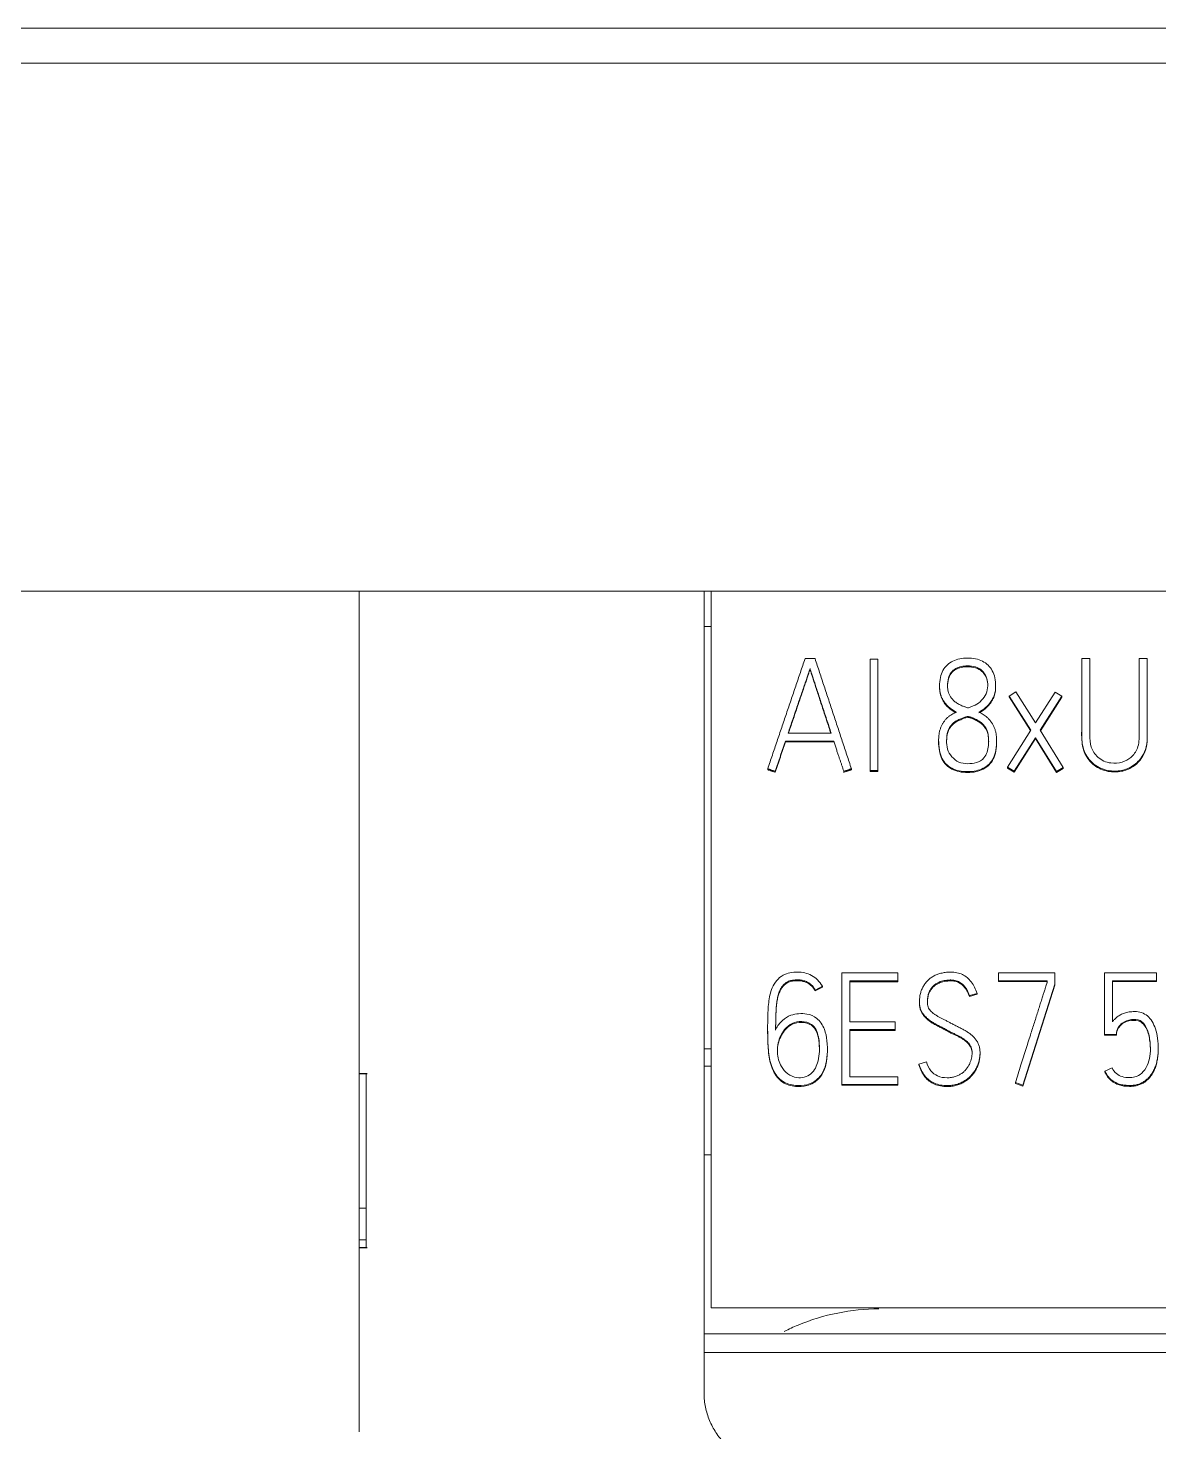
# Model space of a CAD drawing. Header units: millimetres. Extents: x 1359 to 3577, y 1336 to 3557.
# Drawn here: x 2850.07 to 2866.13, y 3041.61 to 3061.56 of the extents above; entities that cross this region are included whole.
import ezdxf

# ---------------------------------------------------------------- set-up
doc = ezdxf.new("R2010")
doc.units = ezdxf.units.MM
doc.layers.add('000-PI-Oprema', color=30, linetype='Continuous', lineweight=5)
doc.layers.add('002-PI-Kabelska kanalica', color=150, linetype='Continuous')

msp = doc.modelspace()

# ---------------------------------------------------------------- linework, layer by layer
at = {"layer": '000-PI-Oprema', "color": 0, "linetype": 'ByBlock', "lineweight": 0}
for p, q in [((2854.771, 3053.556), (2849.871, 3053.556)), ((2859.671, 3053.556), (2854.771, 3053.556)), ((2859.771, 3053.556), (2859.671, 3053.556)), ((2884.571, 3053.556), (2859.771, 3053.556)), ((2859.771, 3043.373), (2859.771, 3053.556)), ((2859.771, 3053.056), (2859.671, 3053.056)), ((2865.851, 3052.598), (2865.851, 3052.585)), ((2861.175, 3052.457), (2861.175, 3052.444)), ((2865.851, 3052.364), (2865.851, 3052.343)), ((2863.015, 3052.211), (2863.015, 3052.199)), ((2863.811, 3052.198), (2863.811, 3052.211)), ((2864.1, 3052.127), (2864.004, 3052.067)), ((2864.004, 3052.067), (2864.004, 3052.055)), ((2864.004, 3052.067), (2864.311, 3051.581)), ((2864.377, 3051.684), (2864.1, 3052.127)), ((2864.657, 3052.122), (2864.377, 3051.684)), ((2864.442, 3051.581), (2864.75, 3052.063)), ((2864.75, 3052.063), (2864.657, 3052.122)), ((2864.75, 3052.063), (2864.75, 3052.05)), ((2865.851, 3052.159), (2865.851, 3052.171)), ((2864.004, 3052.055), (2864.307, 3051.575)), ((2864.446, 3051.574), (2864.75, 3052.05)), ((2865.034, 3051.973), (2865.034, 3051.961)), ((2865.851, 3051.913), (2865.851, 3051.9)), ((2864.311, 3051.581), (2863.978, 3051.057)), ((2864.073, 3050.998), (2864.375, 3051.475)), ((2864.073, 3050.985), (2864.375, 3051.463)), ((2864.375, 3051.475), (2864.677, 3050.993)), ((2864.375, 3051.475), (2864.375, 3051.463)), ((2864.375, 3051.463), (2864.677, 3050.98)), ((2864.772, 3051.05), (2864.442, 3051.581)), ((2865.032, 3051.554), (2865.032, 3051.541)), ((2860.827, 3051.427), (2860.827, 3051.414)), ((2861.512, 3051.427), (2861.512, 3051.414)), ((2863.001, 3051.437), (2863.001, 3051.424)), ((2863.825, 3051.422), (2863.825, 3051.434)), ((2860.574, 3051.033), (2860.574, 3051.02)), ((2860.68, 3050.998), (2860.68, 3050.985)), ((2861.654, 3050.985), (2861.652, 3050.991)), ((2861.654, 3050.998), (2861.654, 3050.985)), ((2861.763, 3051.033), (2861.763, 3051.02)), ((2862.029, 3051.009), (2862.029, 3050.996)), ((2862.14, 3051.009), (2862.14, 3050.996)), ((2863.978, 3051.057), (2863.978, 3051.044)), ((2863.978, 3051.057), (2864.073, 3050.998)), ((2863.978, 3051.044), (2864.073, 3050.985)), ((2864.073, 3050.998), (2864.073, 3050.985)), ((2864.677, 3050.993), (2864.772, 3051.05)), ((2864.677, 3050.98), (2864.772, 3051.038)), ((2864.677, 3050.993), (2864.677, 3050.98)), ((2864.772, 3051.05), (2864.772, 3051.038)), ((2861.628, 3048.132), (2861.628, 3046.549)), ((2862.424, 3048.132), (2861.628, 3048.132)), ((2862.424, 3048.02), (2862.424, 3048.132)), ((2863.853, 3048.134), (2863.853, 3048.022)), ((2864.652, 3048.134), (2863.853, 3048.134)), ((2864.652, 3047.974), (2864.652, 3048.134)), ((2865.358, 3048.132), (2866.097, 3048.132)), ((2865.358, 3047.26), (2865.358, 3048.132)), ((2866.097, 3048.132), (2866.097, 3048.022)), ((2861.35, 3047.943), (2861.248, 3047.89)), ((2861.35, 3047.93), (2861.248, 3047.877)), ((2861.248, 3047.89), (2861.248, 3047.877)), ((2861.35, 3047.943), (2861.35, 3047.93)), ((2861.739, 3047.439), (2861.739, 3048.02)), ((2861.739, 3048.02), (2862.424, 3048.02)), ((2861.739, 3048.007), (2862.424, 3048.007)), ((2862.424, 3048.02), (2862.424, 3048.007)), ((2863.853, 3048.022), (2863.853, 3048.009)), ((2863.853, 3048.022), (2864.541, 3048.022)), ((2863.853, 3048.009), (2864.541, 3048.009)), ((2864.197, 3046.538), (2864.652, 3047.974)), ((2864.197, 3046.526), (2864.652, 3047.961)), ((2864.541, 3048.022), (2864.541, 3047.991)), ((2864.652, 3047.974), (2864.652, 3047.961)), ((2865.469, 3048.022), (2865.469, 3047.436)), ((2866.097, 3048.022), (2865.469, 3048.022)), ((2866.097, 3048.009), (2865.469, 3048.009)), ((2866.097, 3048.022), (2866.097, 3048.009)), ((2862.728, 3047.721), (2862.728, 3047.709)), ((2863.547, 3047.841), (2863.439, 3047.811)), ((2863.547, 3047.829), (2863.439, 3047.798)), ((2863.439, 3047.811), (2863.439, 3047.798)), ((2863.547, 3047.841), (2863.547, 3047.829)), ((2860.573, 3047.347), (2860.573, 3047.334)), ((2862.382, 3047.439), (2861.739, 3047.439)), ((2861.739, 3046.659), (2861.739, 3047.329)), ((2861.739, 3047.329), (2862.382, 3047.329)), ((2861.739, 3047.316), (2862.382, 3047.316)), ((2862.382, 3047.329), (2862.382, 3047.439)), ((2862.382, 3047.329), (2862.382, 3047.316)), ((2865.358, 3047.26), (2865.358, 3047.248)), ((2865.527, 3047.26), (2865.358, 3047.26)), ((2865.527, 3047.248), (2865.358, 3047.248)), ((2865.527, 3047.26), (2865.527, 3047.248)), ((2859.671, 3047.056), (2859.771, 3047.056)), ((2861.422, 3047.045), (2861.422, 3047.057)), ((2863.589, 3046.983), (2863.589, 3046.996)), ((2866.119, 3047.042), (2866.119, 3047.055)), ((2854.884, 3046.706), (2854.771, 3046.706)), ((2854.884, 3046.7), (2854.771, 3046.7)), ((2859.771, 3046.806), (2859.671, 3046.806)), ((2862.722, 3046.838), (2862.83, 3046.869)), ((2862.722, 3046.838), (2862.722, 3046.825)), ((2865.363, 3046.739), (2865.465, 3046.785)), ((2865.363, 3046.739), (2865.363, 3046.726)), ((2861.628, 3046.549), (2861.628, 3046.537)), ((2861.628, 3046.549), (2862.424, 3046.549)), ((2861.628, 3046.537), (2862.424, 3046.537)), ((2862.424, 3046.659), (2861.739, 3046.659)), ((2862.424, 3046.549), (2862.424, 3046.659)), ((2862.424, 3046.549), (2862.424, 3046.537)), ((2864.091, 3046.574), (2864.091, 3046.561)), ((2864.091, 3046.574), (2864.197, 3046.538)), ((2864.091, 3046.561), (2864.197, 3046.526)), ((2864.197, 3046.538), (2864.197, 3046.526)), ((2859.771, 3045.551), (2859.671, 3045.551)), ((2854.871, 3044.791), (2854.771, 3044.791)), ((2854.871, 3044.791), (2854.871, 3044.341)), ((2854.871, 3044.341), (2854.771, 3044.341)), ((2854.771, 3044.231), (2854.884, 3044.231)), ((2854.771, 3044.228), (2854.884, 3044.228)), ((2884.571, 3043.373), (2859.771, 3043.373)), ((2884.671, 3043.005), (2859.671, 3043.005)), ((2859.671, 3042.742), (2859.671, 3042.156)), ((2884.671, 3042.742), (2859.671, 3042.742))]:
    msp.add_line(p, q, dxfattribs=at)
for points, knots in [([(2854.771, 3053.556), (2854.771, 3052.471), (2854.771, 3048.866), (2854.771, 3044.884), (2854.771, 3041.987), (2854.771, 3041.612)], [0, 0, 0, 0, 0.272684, 0.906013, 1, 1, 1, 1]), ([(2854.771, 3053.556), (2854.771, 3052.471), (2854.771, 3048.866), (2854.771, 3044.884), (2854.771, 3041.987), (2854.771, 3041.612)], [0, 0, 0, 0, 0.272684, 0.906013, 1, 1, 1, 1]), ([(2859.671, 3053.556), (2859.671, 3052.471), (2859.671, 3048.868), (2859.671, 3045.263), (2859.671, 3042.742)], [0, 0, 0, 0, 0.301146, 1, 1, 1, 1]), ([(2863.252, 3051.841), (2863.243, 3051.846), (2863.224, 3051.856), (2863.195, 3051.874), (2863.167, 3051.893), (2863.14, 3051.915), (2863.114, 3051.94), (2863.09, 3051.968), (2863.069, 3051.999), (2863.05, 3052.034), (2863.035, 3052.072), (2863.023, 3052.114), (2863.016, 3052.16), (2863.013, 3052.233), (2863.021, 3052.326), (2863.056, 3052.431), (2863.12, 3052.511), (2863.203, 3052.567), (2863.303, 3052.601), (2863.413, 3052.61), (2863.523, 3052.6), (2863.624, 3052.567), (2863.708, 3052.509), (2863.77, 3052.427), (2863.805, 3052.321), (2863.814, 3052.219), (2863.807, 3052.128), (2863.785, 3052.058), (2863.75, 3051.992), (2863.702, 3051.932), (2863.643, 3051.88), (2863.598, 3051.851), (2863.574, 3051.838)], [0, 0, 0, 0, 0.014556, 0.029567, 0.045073, 0.06094, 0.077119, 0.093748, 0.110887, 0.128668, 0.147296, 0.166948, 0.187898, 0.210413, 0.266348, 0.314631, 0.359149, 0.40325, 0.449199, 0.499993, 0.551851, 0.598383, 0.642757, 0.687636, 0.736493, 0.793087, 0.826472, 0.85944, 0.893283, 0.927929, 0.963171, 1, 1, 1, 1]), ([(2863.413, 3051.9), (2863.417, 3051.899), (2863.437, 3051.9), (2863.471, 3051.92), (2863.539, 3051.939), (2863.615, 3052.004), (2863.685, 3052.093), (2863.704, 3052.213), (2863.69, 3052.345), (2863.601, 3052.463), (2863.486, 3052.491), (2863.4, 3052.496), (2863.324, 3052.489), (2863.241, 3052.461), (2863.173, 3052.405), (2863.134, 3052.315), (2863.126, 3052.229), (2863.131, 3052.144), (2863.155, 3052.07), (2863.202, 3052.009), (2863.255, 3051.968), (2863.297, 3051.945), (2863.336, 3051.927), (2863.363, 3051.916), (2863.39, 3051.908), (2863.403, 3051.901), (2863.413, 3051.9)], [0, 0, 0, 0, 0.007812, 0.03125, 0.0625, 0.125, 0.1875, 0.25, 0.3125, 0.40625, 0.46875, 0.5, 0.546875, 0.59375, 0.640625, 0.6875, 0.75, 0.78125, 0.828125, 0.875, 0.90625, 0.9375, 0.953125, 0.976562, 0.984375, 1, 1, 1, 1]), ([(2863.699, 3052.21), (2863.699, 3052.245), (2863.688, 3052.336), (2863.601, 3052.451), (2863.486, 3052.479), (2863.4, 3052.483), (2863.324, 3052.477), (2863.241, 3052.449), (2863.173, 3052.392), (2863.135, 3052.303), (2863.128, 3052.238), (2863.128, 3052.201)], [0, 0, 0, 0, 0.114744, 0.30519, 0.432154, 0.495636, 0.590859, 0.686082, 0.781305, 0.876528, 1, 1, 1, 1]), ([(2865.034, 3052.598), (2865.034, 3052.528), (2865.034, 3052.371), (2865.034, 3052.131), (2865.034, 3051.893), (2865.036, 3051.677), (2865.028, 3051.47), (2865.058, 3051.257), (2865.202, 3051.082), (2865.396, 3050.996), (2865.593, 3050.997), (2865.769, 3051.066), (2865.892, 3051.192), (2865.962, 3051.354), (2865.965, 3051.543), (2865.964, 3051.774), (2865.964, 3052.045), (2865.964, 3052.31), (2865.964, 3052.496), (2865.964, 3052.583), (2865.964, 3052.598)], [0, 0, 0, 0, 0.056588, 0.12618, 0.193845, 0.248988, 0.301001, 0.361119, 0.417663, 0.475034, 0.525525, 0.571601, 0.623134, 0.662261, 0.7114, 0.774249, 0.84962, 0.929927, 0.98784, 1, 1, 1, 1]), ([(2865.851, 3052.598), (2865.851, 3052.555), (2865.851, 3052.456), (2865.851, 3052.288), (2865.851, 3052.067), (2865.85, 3051.81), (2865.852, 3051.556), (2865.847, 3051.335), (2865.743, 3051.189), (2865.604, 3051.117), (2865.432, 3051.102), (2865.258, 3051.177), (2865.152, 3051.339), (2865.146, 3051.511), (2865.148, 3051.687), (2865.147, 3051.894), (2865.147, 3052.148), (2865.147, 3052.391), (2865.147, 3052.543), (2865.147, 3052.598)], [0, 0, 0, 0, 0.037912, 0.088194, 0.15005, 0.235584, 0.316728, 0.37904, 0.427403, 0.467304, 0.515197, 0.575318, 0.625401, 0.679015, 0.724908, 0.783705, 0.863784, 0.951314, 1, 1, 1, 1]), ([(2861.175, 3052.457), (2861.172, 3052.449), (2861.165, 3052.427), (2861.152, 3052.387), (2861.134, 3052.333), (2861.112, 3052.268), (2861.087, 3052.194), (2861.059, 3052.113), (2861.029, 3052.025), (2860.997, 3051.932), (2860.964, 3051.835), (2860.931, 3051.736), (2860.897, 3051.637), (2860.875, 3051.572), (2860.864, 3051.539)], [0, 0, 0, 0, 0.027278, 0.070772, 0.130481, 0.202611, 0.283368, 0.372754, 0.469089, 0.570695, 0.677572, 0.786406, 0.893882, 1, 1, 1, 1]), ([(2861.175, 3052.444), (2861.172, 3052.436), (2861.165, 3052.414), (2861.152, 3052.374), (2861.134, 3052.32), (2861.112, 3052.255), (2861.087, 3052.181), (2861.059, 3052.1), (2861.029, 3052.012), (2860.997, 3051.919), (2860.964, 3051.822), (2860.931, 3051.723), (2860.899, 3051.628), (2860.878, 3051.567), (2860.869, 3051.539)], [0, 0, 0, 0, 0.027661, 0.071766, 0.132313, 0.205456, 0.287346, 0.377986, 0.475674, 0.578706, 0.687084, 0.797446, 0.90643, 1, 1, 1, 1]), ([(2861.475, 3051.539), (2861.464, 3051.572), (2861.443, 3051.637), (2861.411, 3051.736), (2861.378, 3051.835), (2861.346, 3051.932), (2861.315, 3052.025), (2861.287, 3052.113), (2861.26, 3052.194), (2861.236, 3052.268), (2861.215, 3052.333), (2861.198, 3052.387), (2861.185, 3052.427), (2861.178, 3052.449), (2861.175, 3052.457)], [0, 0, 0, 0, 0.106064, 0.213567, 0.322511, 0.429491, 0.5311, 0.627338, 0.716604, 0.797292, 0.869405, 0.929132, 0.972664, 1, 1, 1, 1]), ([(2861.47, 3051.539), (2861.461, 3051.567), (2861.442, 3051.628), (2861.411, 3051.723), (2861.378, 3051.822), (2861.346, 3051.919), (2861.315, 3052.012), (2861.287, 3052.1), (2861.26, 3052.181), (2861.236, 3052.255), (2861.215, 3052.32), (2861.198, 3052.374), (2861.185, 3052.414), (2861.178, 3052.436), (2861.175, 3052.444)], [0, 0, 0, 0, 0.093515, 0.202527, 0.313001, 0.421482, 0.524517, 0.622107, 0.712625, 0.794447, 0.867572, 0.928138, 0.97228, 1, 1, 1, 1]), ([(2863.252, 3051.828), (2863.243, 3051.833), (2863.224, 3051.843), (2863.195, 3051.861), (2863.167, 3051.881), (2863.14, 3051.902), (2863.114, 3051.928), (2863.09, 3051.955), (2863.069, 3051.987), (2863.05, 3052.021), (2863.035, 3052.059), (2863.023, 3052.101), (2863.016, 3052.147), (2863.015, 3052.181), (2863.015, 3052.199), (2863.015, 3052.201)], [0, 0, 0, 0, 0.068397, 0.138937, 0.211797, 0.286356, 0.362379, 0.440519, 0.521055, 0.604608, 0.692141, 0.784485, 0.882929, 0.988726, 1, 1, 1, 1]), ([(2863.811, 3052.201), (2863.811, 3052.197), (2863.811, 3052.168), (2863.807, 3052.116), (2863.785, 3052.045), (2863.75, 3051.979), (2863.702, 3051.919), (2863.643, 3051.867), (2863.598, 3051.838), (2863.574, 3051.826)], [0, 0, 0, 0, 0.025577, 0.182798, 0.338056, 0.497434, 0.660595, 0.826558, 1, 1, 1, 1]), ([(2865.032, 3051.541), (2865.032, 3051.516), (2865.034, 3051.417), (2865.058, 3051.245), (2865.202, 3051.069), (2865.396, 3050.984), (2865.593, 3050.985), (2865.769, 3051.053), (2865.892, 3051.179), (2865.962, 3051.341), (2865.965, 3051.531), (2865.964, 3051.762), (2865.964, 3051.97), (2865.964, 3052.1), (2865.964, 3052.137)], [0, 0, 0, 0, 0.033223, 0.13371, 0.228223, 0.324119, 0.408514, 0.48553, 0.571667, 0.637068, 0.719204, 0.824256, 0.950238, 1, 1, 1, 1]), ([(2863.574, 3051.838), (2863.584, 3051.833), (2863.604, 3051.823), (2863.634, 3051.805), (2863.663, 3051.785), (2863.692, 3051.762), (2863.719, 3051.735), (2863.744, 3051.704), (2863.767, 3051.67), (2863.787, 3051.632), (2863.804, 3051.59), (2863.816, 3051.544), (2863.823, 3051.494), (2863.826, 3051.411), (2863.819, 3051.305), (2863.785, 3051.187), (2863.722, 3051.096), (2863.636, 3051.035), (2863.53, 3050.999), (2863.412, 3050.99), (2863.295, 3050.999), (2863.19, 3051.035), (2863.104, 3051.097), (2863.041, 3051.188), (2863.007, 3051.307), (2863, 3051.413), (2863.003, 3051.496), (2863.01, 3051.546), (2863.021, 3051.591), (2863.037, 3051.632), (2863.056, 3051.67), (2863.077, 3051.704), (2863.101, 3051.735), (2863.128, 3051.762), (2863.157, 3051.786), (2863.188, 3051.807), (2863.22, 3051.825), (2863.241, 3051.836), (2863.252, 3051.841)], [0, 0, 0, 0, 0.013971, 0.028402, 0.043336, 0.058719, 0.0746, 0.091138, 0.108303, 0.126121, 0.144793, 0.164595, 0.185892, 0.208937, 0.268471, 0.31829, 0.36183, 0.40395, 0.448807, 0.499659, 0.550001, 0.594568, 0.636606, 0.68023, 0.730342, 0.790387, 0.813379, 0.834502, 0.85399, 0.872294, 0.889768, 0.906584, 0.922873, 0.938755, 0.95442, 0.969879, 0.985049, 1, 1, 1, 1]), ([(2863.42, 3051.778), (2863.417, 3051.778), (2863.412, 3051.779), (2863.397, 3051.772), (2863.369, 3051.768), (2863.325, 3051.746), (2863.262, 3051.724), (2863.183, 3051.667), (2863.122, 3051.564), (2863.113, 3051.44), (2863.117, 3051.308), (2863.184, 3051.201), (2863.284, 3051.117), (2863.414, 3051.101), (2863.539, 3051.113), (2863.647, 3051.173), (2863.694, 3051.269), (2863.708, 3051.352), (2863.712, 3051.425), (2863.711, 3051.492), (2863.699, 3051.554), (2863.673, 3051.612), (2863.64, 3051.659), (2863.6, 3051.694), (2863.565, 3051.717), (2863.537, 3051.732), (2863.511, 3051.744), (2863.487, 3051.755), (2863.467, 3051.762), (2863.45, 3051.768), (2863.435, 3051.773), (2863.425, 3051.777), (2863.42, 3051.778)], [0, 0, 0, 0, 0.003906, 0.007812, 0.023438, 0.046875, 0.078125, 0.125, 0.1875, 0.25, 0.3125, 0.375, 0.4375, 0.5, 0.5625, 0.625, 0.671875, 0.71875, 0.75, 0.78125, 0.820312, 0.84375, 0.875, 0.90625, 0.921875, 0.9375, 0.953125, 0.964844, 0.976562, 0.984375, 0.992188, 1, 1, 1, 1]), ([(2863.42, 3051.765), (2863.417, 3051.766), (2863.412, 3051.766), (2863.397, 3051.76), (2863.369, 3051.756), (2863.325, 3051.733), (2863.262, 3051.712), (2863.183, 3051.654), (2863.122, 3051.552), (2863.116, 3051.463), (2863.115, 3051.414), (2863.115, 3051.408)], [0, 0, 0, 0, 0.015104, 0.030208, 0.090623, 0.181247, 0.302078, 0.483325, 0.724988, 0.966651, 1, 1, 1, 1]), ([(2863.712, 3051.422), (2863.712, 3051.44), (2863.71, 3051.483), (2863.699, 3051.542), (2863.673, 3051.599), (2863.64, 3051.647), (2863.6, 3051.681), (2863.565, 3051.704), (2863.537, 3051.719), (2863.511, 3051.732), (2863.487, 3051.742), (2863.467, 3051.749), (2863.45, 3051.756), (2863.435, 3051.76), (2863.425, 3051.764), (2863.42, 3051.765)], [0, 0, 0, 0, 0.106174, 0.265786, 0.361553, 0.489242, 0.616932, 0.680776, 0.744621, 0.808466, 0.856349, 0.904233, 0.936155, 0.968078, 1, 1, 1, 1]), ([(2861.654, 3050.998), (2861.65, 3051.011), (2861.642, 3051.038), (2861.628, 3051.08), (2861.613, 3051.122), (2861.598, 3051.165), (2861.583, 3051.21), (2861.566, 3051.259), (2861.549, 3051.311), (2861.531, 3051.368), (2861.519, 3051.407), (2861.512, 3051.427)], [0, 0, 0, 0, 0.091427, 0.189007, 0.292759, 0.387174, 0.491688, 0.606301, 0.72982, 0.861052, 1, 1, 1, 1]), ([(2863.825, 3051.42), (2863.825, 3051.375), (2863.818, 3051.29), (2863.785, 3051.175), (2863.722, 3051.084), (2863.636, 3051.022), (2863.53, 3050.987), (2863.412, 3050.977), (2863.295, 3050.987), (2863.19, 3051.022), (2863.104, 3051.084), (2863.041, 3051.175), (2863.008, 3051.292), (2863.001, 3051.377), (2863.001, 3051.423)], [0, 0, 0, 0, 0.098032, 0.184613, 0.260281, 0.333482, 0.411438, 0.499815, 0.587305, 0.664757, 0.737815, 0.813629, 0.90072, 1, 1, 1, 1]), ([(2860.687, 3047.333), (2860.712, 3047.381), (2860.773, 3047.458), (2860.892, 3047.535), (2861.015, 3047.557), (2861.143, 3047.556), (2861.291, 3047.493), (2861.387, 3047.343), (2861.422, 3047.161), (2861.424, 3046.981), (2861.398, 3046.797), (2861.311, 3046.626), (2861.144, 3046.535), (2860.959, 3046.525), (2860.77, 3046.578), (2860.634, 3046.755), (2860.583, 3046.984), (2860.573, 3047.231), (2860.573, 3047.476), (2860.583, 3047.708), (2860.622, 3047.932), (2860.771, 3048.121), (2860.996, 3048.159), (2861.213, 3048.113), (2861.309, 3048.012), (2861.35, 3047.943)], [0, 0, 0, 0, 0.03564, 0.067865, 0.092923, 0.119268, 0.154068, 0.197126, 0.234707, 0.279879, 0.320329, 0.360962, 0.405677, 0.442102, 0.485709, 0.532505, 0.586175, 0.644312, 0.701767, 0.753421, 0.803151, 0.856352, 0.904259, 0.950465, 1, 1, 1, 1]), ([(2862.83, 3046.869), (2862.839, 3046.824), (2862.879, 3046.742), (2862.987, 3046.656), (2863.097, 3046.641), (2863.181, 3046.646), (2863.237, 3046.658), (2863.286, 3046.679), (2863.329, 3046.705), (2863.366, 3046.735), (2863.397, 3046.769), (2863.422, 3046.805), (2863.443, 3046.843), (2863.458, 3046.883), (2863.468, 3046.923), (2863.475, 3046.96), (2863.477, 3046.999), (2863.474, 3047.038), (2863.465, 3047.077), (2863.447, 3047.11), (2863.424, 3047.139), (2863.398, 3047.166), (2863.366, 3047.191), (2863.331, 3047.214), (2863.293, 3047.235), (2863.252, 3047.255), (2863.208, 3047.276), (2863.164, 3047.298), (2863.118, 3047.322), (2863.072, 3047.348), (2863.025, 3047.373), (2862.978, 3047.396), (2862.933, 3047.42), (2862.891, 3047.447), (2862.853, 3047.475), (2862.818, 3047.506), (2862.788, 3047.54), (2862.762, 3047.577), (2862.742, 3047.619), (2862.731, 3047.667), (2862.727, 3047.721), (2862.731, 3047.78), (2862.741, 3047.839), (2862.759, 3047.894), (2862.783, 3047.945), (2862.814, 3047.99), (2862.85, 3048.031), (2862.891, 3048.066), (2862.939, 3048.094), (2862.992, 3048.117), (2863.05, 3048.133), (2863.112, 3048.143), (2863.183, 3048.147), (2863.261, 3048.14), (2863.34, 3048.113), (2863.409, 3048.068), (2863.468, 3048.007), (2863.516, 3047.93), (2863.538, 3047.872), (2863.547, 3047.841)], [0, 0, 0, 0, 0.042395, 0.079774, 0.121236, 0.140075, 0.157254, 0.173247, 0.188397, 0.202796, 0.216711, 0.230265, 0.243508, 0.256652, 0.269293, 0.280934, 0.291684, 0.304893, 0.316879, 0.328106, 0.339273, 0.350814, 0.362909, 0.375637, 0.388999, 0.403044, 0.417696, 0.432849, 0.448511, 0.464937, 0.481153, 0.497163, 0.51278, 0.527863, 0.542482, 0.556645, 0.570443, 0.584077, 0.597961, 0.612786, 0.629037, 0.64828, 0.666584, 0.684253, 0.701354, 0.717933, 0.734308, 0.750738, 0.767515, 0.784992, 0.803232, 0.822275, 0.842375, 0.868294, 0.892965, 0.917787, 0.943448, 0.970498, 1, 1, 1, 1]), ([(2861.248, 3047.89), (2861.241, 3047.905), (2861.223, 3047.934), (2861.188, 3047.971), (2861.147, 3047.999), (2861.1, 3048.02), (2861.049, 3048.033), (2860.991, 3048.037), (2860.931, 3048.032), (2860.872, 3048.017), (2860.824, 3047.99), (2860.786, 3047.952), (2860.755, 3047.905), (2860.731, 3047.849), (2860.714, 3047.784), (2860.701, 3047.71), (2860.694, 3047.627), (2860.69, 3047.537), (2860.687, 3047.438), (2860.687, 3047.369), (2860.687, 3047.333)], [0, 0, 0, 0, 0.043481, 0.085549, 0.127923, 0.170971, 0.214845, 0.260884, 0.317917, 0.367656, 0.41257, 0.456833, 0.503792, 0.555243, 0.612421, 0.675966, 0.746378, 0.823872, 0.908402, 1, 1, 1, 1]), ([(2861.248, 3047.877), (2861.241, 3047.892), (2861.223, 3047.921), (2861.188, 3047.958), (2861.147, 3047.987), (2861.1, 3048.007), (2861.049, 3048.02), (2860.991, 3048.024), (2860.931, 3048.02), (2860.872, 3048.004), (2860.824, 3047.977), (2860.786, 3047.939), (2860.755, 3047.892), (2860.731, 3047.836), (2860.714, 3047.771), (2860.701, 3047.697), (2860.694, 3047.615), (2860.69, 3047.524), (2860.687, 3047.425), (2860.687, 3047.356), (2860.687, 3047.32)], [0, 0, 0, 0, 0.043481, 0.085549, 0.127923, 0.170971, 0.214845, 0.260884, 0.317917, 0.367656, 0.41257, 0.456833, 0.503792, 0.555243, 0.612421, 0.675966, 0.746378, 0.823872, 0.908402, 1, 1, 1, 1]), ([(2863.439, 3047.811), (2863.436, 3047.818), (2863.431, 3047.833), (2863.422, 3047.856), (2863.411, 3047.881), (2863.397, 3047.906), (2863.38, 3047.93), (2863.361, 3047.953), (2863.339, 3047.975), (2863.313, 3047.994), (2863.284, 3048.011), (2863.252, 3048.024), (2863.215, 3048.031), (2863.181, 3048.034), (2863.148, 3048.032), (2863.116, 3048.029), (2863.08, 3048.025), (2863.043, 3048.017), (2863.006, 3048.002), (2862.969, 3047.983), (2862.935, 3047.958), (2862.905, 3047.925), (2862.877, 3047.886), (2862.856, 3047.839), (2862.844, 3047.781), (2862.84, 3047.728), (2862.843, 3047.683), (2862.852, 3047.649), (2862.867, 3047.62), (2862.888, 3047.593), (2862.912, 3047.569), (2862.941, 3047.547), (2862.973, 3047.526), (2863.008, 3047.505), (2863.046, 3047.486), (2863.087, 3047.465), (2863.129, 3047.444), (2863.174, 3047.42), (2863.221, 3047.395), (2863.27, 3047.37), (2863.32, 3047.345), (2863.368, 3047.321), (2863.412, 3047.293), (2863.454, 3047.263), (2863.492, 3047.231), (2863.525, 3047.194), (2863.553, 3047.153), (2863.575, 3047.106), (2863.587, 3047.053), (2863.591, 3046.997), (2863.587, 3046.939), (2863.576, 3046.882), (2863.558, 3046.826), (2863.534, 3046.773), (2863.503, 3046.723), (2863.466, 3046.677), (2863.423, 3046.636), (2863.373, 3046.601), (2863.318, 3046.571), (2863.257, 3046.548), (2863.19, 3046.535), (2863.113, 3046.53), (2863.028, 3046.537), (2862.941, 3046.563), (2862.866, 3046.607), (2862.803, 3046.669), (2862.754, 3046.747), (2862.731, 3046.806), (2862.722, 3046.838)], [0, 0, 0, 0, 0.006902, 0.014527, 0.0229, 0.03171, 0.040697, 0.049939, 0.059406, 0.069126, 0.079243, 0.089792, 0.100957, 0.11302, 0.121351, 0.131067, 0.142193, 0.154038, 0.166072, 0.178522, 0.191399, 0.204849, 0.219214, 0.234859, 0.25249, 0.272668, 0.283841, 0.294211, 0.304173, 0.314215, 0.324636, 0.335605, 0.347264, 0.35967, 0.372854, 0.386723, 0.401163, 0.416176, 0.433071, 0.449927, 0.466747, 0.483271, 0.499286, 0.514866, 0.530063, 0.545048, 0.560066, 0.575472, 0.591898, 0.609868, 0.627376, 0.645005, 0.66302, 0.681094, 0.698922, 0.71679, 0.734853, 0.753306, 0.772468, 0.792214, 0.812556, 0.833938, 0.86301, 0.889874, 0.915888, 0.942166, 0.969784, 1, 1, 1, 1]), ([(2863.439, 3047.798), (2863.436, 3047.805), (2863.431, 3047.82), (2863.422, 3047.843), (2863.411, 3047.868), (2863.397, 3047.893), (2863.38, 3047.917), (2863.361, 3047.94), (2863.339, 3047.962), (2863.313, 3047.981), (2863.284, 3047.998), (2863.252, 3048.011), (2863.215, 3048.019), (2863.181, 3048.021), (2863.148, 3048.019), (2863.116, 3048.016), (2863.08, 3048.012), (2863.043, 3048.004), (2863.006, 3047.99), (2862.969, 3047.97), (2862.935, 3047.945), (2862.905, 3047.912), (2862.877, 3047.874), (2862.856, 3047.826), (2862.845, 3047.771), (2862.842, 3047.733), (2862.842, 3047.713)], [0, 0, 0, 0, 0.025535, 0.053746, 0.084726, 0.117324, 0.150572, 0.184768, 0.219795, 0.255756, 0.293187, 0.332218, 0.373527, 0.418158, 0.448979, 0.484928, 0.526094, 0.569916, 0.614442, 0.660505, 0.708148, 0.757909, 0.811058, 0.868941, 0.934177, 1, 1, 1, 1]), ([(2864.541, 3047.991), (2864.54, 3047.988), (2864.536, 3047.978), (2864.529, 3047.956), (2864.518, 3047.922), (2864.504, 3047.877), (2864.486, 3047.822), (2864.466, 3047.76), (2864.444, 3047.69), (2864.42, 3047.614), (2864.395, 3047.533), (2864.368, 3047.449), (2864.341, 3047.363), (2864.299, 3047.233), (2864.243, 3047.054), (2864.169, 3046.82), (2864.118, 3046.658), (2864.091, 3046.574)], [0, 0, 0, 0, 0.006664, 0.022274, 0.046836, 0.07897, 0.117297, 0.161819, 0.211415, 0.264968, 0.322476, 0.382404, 0.443215, 0.50491, 0.65714, 0.82217, 1, 1, 1, 1]), ([(2863.476, 3046.985), (2863.476, 3046.999), (2863.474, 3047.026), (2863.465, 3047.064), (2863.447, 3047.097), (2863.424, 3047.127), (2863.398, 3047.154), (2863.366, 3047.178), (2863.331, 3047.201), (2863.293, 3047.223), (2863.252, 3047.243), (2863.208, 3047.263), (2863.164, 3047.285), (2863.118, 3047.31), (2863.072, 3047.335), (2863.025, 3047.36), (2862.978, 3047.384), (2862.933, 3047.408), (2862.891, 3047.434), (2862.853, 3047.463), (2862.818, 3047.493), (2862.788, 3047.527), (2862.762, 3047.564), (2862.742, 3047.606), (2862.731, 3047.654), (2862.728, 3047.691), (2862.728, 3047.712), (2862.728, 3047.715)], [0, 0, 0, 0, 0.037363, 0.072654, 0.105707, 0.138586, 0.172568, 0.20818, 0.245654, 0.284995, 0.326348, 0.369486, 0.414101, 0.460216, 0.508578, 0.556324, 0.603462, 0.649443, 0.693851, 0.736893, 0.778592, 0.819218, 0.85936, 0.900239, 0.943889, 0.991738, 1, 1, 1, 1]), ([(2865.469, 3047.436), (2865.474, 3047.443), (2865.483, 3047.456), (2865.5, 3047.474), (2865.518, 3047.492), (2865.538, 3047.509), (2865.56, 3047.525), (2865.585, 3047.539), (2865.611, 3047.552), (2865.641, 3047.563), (2865.673, 3047.572), (2865.707, 3047.579), (2865.745, 3047.583), (2865.804, 3047.585), (2865.883, 3047.575), (2865.971, 3047.525), (2866.039, 3047.442), (2866.087, 3047.333), (2866.114, 3047.198), (2866.121, 3047.074), (2866.117, 3046.972), (2866.107, 3046.9), (2866.091, 3046.834), (2866.068, 3046.774), (2866.041, 3046.72), (2866.009, 3046.671), (2865.971, 3046.63), (2865.929, 3046.595), (2865.882, 3046.568), (2865.832, 3046.548), (2865.778, 3046.536), (2865.734, 3046.534), (2865.701, 3046.534), (2865.676, 3046.536), (2865.648, 3046.537), (2865.616, 3046.541), (2865.583, 3046.548), (2865.549, 3046.559), (2865.515, 3046.574), (2865.48, 3046.594), (2865.447, 3046.62), (2865.414, 3046.652), (2865.386, 3046.692), (2865.37, 3046.723), (2865.363, 3046.739)], [0, 0, 0, 0, 0.010575, 0.021534, 0.032937, 0.044729, 0.056875, 0.069452, 0.0826, 0.096505, 0.111279, 0.126985, 0.143702, 0.161538, 0.205913, 0.248141, 0.293825, 0.346182, 0.40699, 0.478261, 0.512629, 0.544859, 0.575282, 0.604004, 0.631084, 0.6569, 0.681684, 0.705765, 0.729734, 0.753772, 0.778045, 0.803118, 0.812005, 0.822876, 0.835737, 0.849942, 0.864952, 0.880894, 0.897668, 0.915306, 0.934053, 0.954105, 0.975931, 1, 1, 1, 1]), ([(2865.465, 3046.785), (2865.48, 3046.752), (2865.518, 3046.701), (2865.612, 3046.65), (2865.713, 3046.642), (2865.822, 3046.657), (2865.92, 3046.731), (2865.982, 3046.848), (2866.012, 3046.993), (2866.006, 3047.157), (2865.979, 3047.324), (2865.883, 3047.471), (2865.732, 3047.477), (2865.619, 3047.44), (2865.543, 3047.356), (2865.528, 3047.297), (2865.527, 3047.26)], [0, 0, 0, 0, 0.059022, 0.110017, 0.175174, 0.228533, 0.294979, 0.374406, 0.452147, 0.547151, 0.653629, 0.744768, 0.81483, 0.893356, 0.941956, 1, 1, 1, 1]), ([(2861.422, 3047.046), (2861.422, 3047.018), (2861.418, 3046.93), (2861.398, 3046.784), (2861.311, 3046.614), (2861.144, 3046.522), (2860.959, 3046.512), (2860.77, 3046.565), (2860.634, 3046.742), (2860.583, 3046.971), (2860.575, 3047.173), (2860.573, 3047.296), (2860.573, 3047.334)], [0, 0, 0, 0, 0.047379, 0.146039, 0.245143, 0.354204, 0.443047, 0.549405, 0.663541, 0.794443, 0.936242, 1, 1, 1, 1]), ([(2861.057, 3047.443), (2861.008, 3047.445), (2860.916, 3047.428), (2860.79, 3047.315), (2860.72, 3047.165), (2860.705, 3046.98), (2860.745, 3046.818), (2860.853, 3046.69), (2861.008, 3046.624), (2861.209, 3046.676), (2861.294, 3046.859), (2861.312, 3047.042), (2861.306, 3047.224), (2861.236, 3047.41), (2861.106, 3047.441), (2861.057, 3047.443)], [0, 0, 0, 0, 0.0625, 0.125, 0.21875, 0.28125, 0.375, 0.4375, 0.5, 0.59375, 0.6875, 0.75, 0.84375, 0.9375, 1, 1, 1, 1]), ([(2861.057, 3047.43), (2861.008, 3047.432), (2860.916, 3047.415), (2860.79, 3047.303), (2860.724, 3047.161), (2860.712, 3047.055), (2860.712, 3047.019)], [0, 0, 0, 0, 0.232842, 0.465685, 0.814948, 1, 1, 1, 1]), ([(2861.308, 3047.057), (2861.308, 3047.109), (2861.299, 3047.229), (2861.236, 3047.397), (2861.106, 3047.428), (2861.057, 3047.43)], [0, 0, 0, 0, 0.310868, 0.724347, 1, 1, 1, 1]), ([(2866.008, 3047.039), (2866.008, 3047.072), (2866.003, 3047.167), (2865.979, 3047.311), (2865.883, 3047.458), (2865.732, 3047.464), (2865.619, 3047.428), (2865.543, 3047.344), (2865.528, 3047.284), (2865.527, 3047.248)], [0, 0, 0, 0, 0.110862, 0.319923, 0.498869, 0.636431, 0.790612, 0.886035, 1, 1, 1, 1]), ([(2863.589, 3046.985), (2863.589, 3046.985), (2863.589, 3046.965), (2863.587, 3046.926), (2863.576, 3046.869), (2863.558, 3046.814), (2863.534, 3046.76), (2863.503, 3046.71), (2863.466, 3046.664), (2863.423, 3046.624), (2863.373, 3046.588), (2863.318, 3046.558), (2863.257, 3046.535), (2863.19, 3046.522), (2863.113, 3046.517), (2863.028, 3046.524), (2862.941, 3046.55), (2862.866, 3046.595), (2862.803, 3046.656), (2862.754, 3046.734), (2862.731, 3046.794), (2862.722, 3046.825)], [0, 0, 0, 0, 0.001261, 0.046083, 0.091213, 0.137331, 0.183601, 0.229241, 0.274983, 0.321224, 0.368462, 0.417518, 0.468068, 0.520144, 0.574882, 0.649305, 0.718077, 0.784672, 0.851944, 0.922648, 1, 1, 1, 1]), ([(2866.119, 3047.042), (2866.119, 3047.039), (2866.119, 3047.011), (2866.117, 3046.959), (2866.107, 3046.888), (2866.091, 3046.822), (2866.068, 3046.761), (2866.041, 3046.707), (2866.009, 3046.659), (2865.971, 3046.617), (2865.929, 3046.582), (2865.882, 3046.555), (2865.832, 3046.536), (2865.778, 3046.524), (2865.734, 3046.521), (2865.701, 3046.522), (2865.676, 3046.523), (2865.648, 3046.524), (2865.616, 3046.528), (2865.583, 3046.536), (2865.549, 3046.546), (2865.515, 3046.561), (2865.48, 3046.582), (2865.447, 3046.607), (2865.414, 3046.639), (2865.386, 3046.679), (2865.37, 3046.71), (2865.363, 3046.726)], [0, 0, 0, 0, 0.006507, 0.07195, 0.133322, 0.191255, 0.245946, 0.297513, 0.346671, 0.393864, 0.439719, 0.485361, 0.531134, 0.577354, 0.625098, 0.642021, 0.662722, 0.687212, 0.714261, 0.742843, 0.773199, 0.80514, 0.838725, 0.874425, 0.912607, 0.954167, 1, 1, 1, 1]), ([(2854.871, 3046.706), (2854.871, 3046.706), (2854.871, 3046.694), (2854.871, 3046.644), (2854.871, 3046.552), (2854.871, 3046.41), (2854.871, 3046.201), (2854.871, 3045.972), (2854.871, 3045.748), (2854.871, 3045.553), (2854.871, 3045.421), (2854.871, 3045.327), (2854.871, 3045.238), (2854.871, 3045.152), (2854.871, 3045.066), (2854.871, 3044.986), (2854.871, 3044.889), (2854.871, 3044.799), (2854.871, 3044.738), (2854.871, 3044.703), (2854.871, 3044.682), (2854.871, 3044.671), (2854.871, 3044.667), (2854.871, 3044.678), (2854.871, 3044.719), (2854.871, 3044.762), (2854.871, 3044.788)], [0, 0, 0, 0, 0.054923, 0.109157, 0.158857, 0.213508, 0.264907, 0.320314, 0.369873, 0.418461, 0.471704, 0.5026, 0.551052, 0.617218, 0.660884, 0.691286, 0.712023, 0.730248, 0.751802, 0.781189, 0.80362, 0.828627, 0.856379, 0.904145, 0.9524, 1, 1, 1, 1]), ([(2854.871, 3044.341), (2854.871, 3044.317), (2854.871, 3044.276), (2854.871, 3044.237), (2854.871, 3044.228), (2854.871, 3044.228), (2854.871, 3044.228)], [0, 0, 0, 0, 0.351048, 0.67786, 0.983317, 1, 1, 1, 1]), ([(2862.154, 3043.36), (2861.761, 3043.36), (2861.297, 3043.266), (2860.874, 3043.073), (2860.81, 3043.041)], [0, 0, 0, 0, 0.846072, 1, 1, 1, 1]), ([(2859.671, 3042.156), (2859.671, 3042.09), (2859.678, 3042.026), (2859.697, 3041.93), (2859.705, 3041.899), (2859.724, 3041.836), (2859.736, 3041.805), (2859.773, 3041.715), (2859.803, 3041.657), (2859.857, 3041.576), (2859.876, 3041.549), (2859.918, 3041.498), (2859.94, 3041.474), (2860.009, 3041.404), (2860.059, 3041.363), (2860.141, 3041.309), (2860.169, 3041.292), (2860.227, 3041.261), (2860.286, 3041.233), (2860.348, 3041.211), (2860.395, 3041.196), (2860.41, 3041.192), (2860.442, 3041.183), (2860.458, 3041.18), (2860.539, 3041.163), (2860.605, 3041.156), (2860.671, 3041.156)], [0, 0, 0, 0, 0.125, 0.125, 0.1875, 0.1875, 0.25, 0.25, 0.375, 0.375, 0.4375, 0.4375, 0.5, 0.5, 0.625, 0.625, 0.6875, 0.6875, 0.75, 0.8125, 0.8125, 0.84375, 0.84375, 0.875, 0.875, 1, 1, 1, 1])]:
    msp.add_open_spline(points, degree=3, knots=knots, dxfattribs=at)
for points in [[(2860.574, 3051.033), (2861.104, 3052.598)], [(2861.104, 3052.598), (2861.246, 3052.598)], [(2861.246, 3052.598), (2861.763, 3051.033)], [(2862.029, 3052.591), (2862.14, 3052.591)], [(2862.029, 3051.009), (2862.029, 3052.591)], [(2862.14, 3052.591), (2862.14, 3051.009)], [(2865.147, 3052.598), (2865.034, 3052.598)], [(2865.964, 3052.598), (2865.851, 3052.598)], [(2860.864, 3051.539), (2861.475, 3051.539)], [(2860.827, 3051.427), (2860.68, 3050.998)], [(2860.827, 3051.414), (2860.68, 3050.985)], [(2861.512, 3051.427), (2860.827, 3051.427)], [(2861.512, 3051.414), (2860.827, 3051.414)], [(2860.68, 3050.998), (2860.574, 3051.033)], [(2860.68, 3050.985), (2860.574, 3051.02)], [(2861.763, 3051.033), (2861.654, 3050.998)], [(2861.763, 3051.02), (2861.654, 3050.985)], [(2862.14, 3051.009), (2862.029, 3051.009)], [(2862.14, 3050.996), (2862.029, 3050.996)]]:
    msp.add_open_spline(points, degree=1, dxfattribs=at)
at = {"layer": '002-PI-Kabelska kanalica', "color": 0, "linetype": 'ByBlock', "lineweight": 0}
for p, q in [((2909.771, 3061.556), (2531.571, 3061.556)), ((2909.771, 3061.056), (2531.571, 3061.056))]:
    msp.add_line(p, q, dxfattribs=at)

doc.saveas('drawing.dxf')
